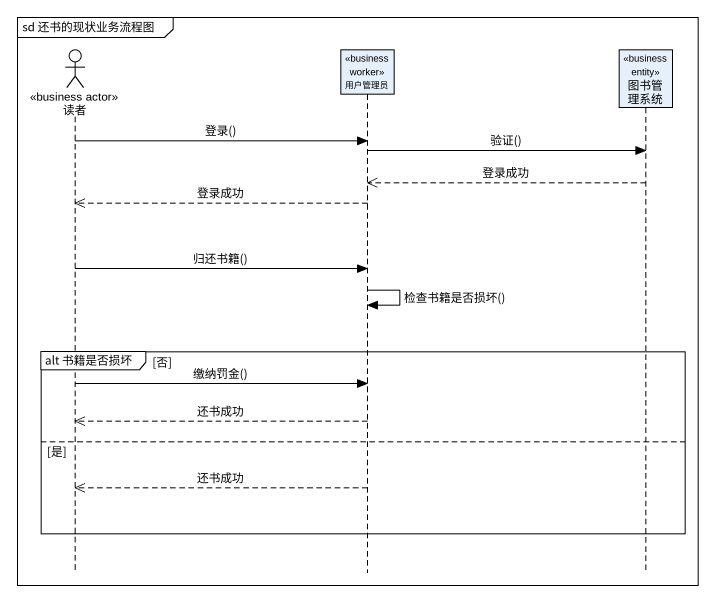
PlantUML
@startuml
mainframe sd 还书的现状业务流程图
hide footbox
actor 读者 <<business actor>>
participant 用户管理员 <<business worker>>
participant 图书管理系统 <<business entity>>

读者 -> 用户管理员 : 登录()
用户管理员 -> 图书管理系统 : 验证()
图书管理系统 -->> 用户管理员 : 登录成功
用户管理员 -->> 读者 : 登录成功
读者 -> 用户管理员 : 归还书籍()
用户管理员 -> 用户管理员 : 检查书籍是否损坏()
group alt 书籍是否损坏 [否]
  读者 -> 用户管理员 : 缴纳罚金()
  用户管理员 -->> 读者 : 还书成功
else 是
  用户管理员 -->> 读者 : 还书成功
end
@enduml
